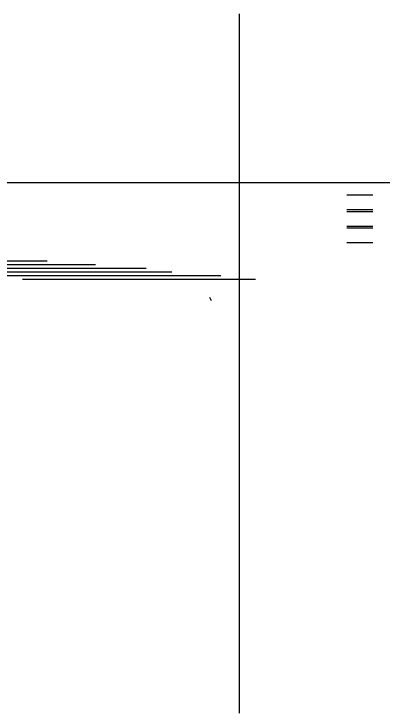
# Model space of a CAD drawing. Header units: inches. Extents: x -18171 to 1840, y 590 to 7454.
# Drawn here: x -10964 to -8544, y 602 to 5186 of the extents above; entities that cross this region are included whole.
import ezdxf

# ---------------------------------------------------------------- set-up
doc = ezdxf.new("R2010")
doc.units = ezdxf.units.IN
doc.header["$LTSCALE"] = 0.5
doc.header["$MEASUREMENT"] = 0
doc.layers.add('A-Elev-South', color=7, linetype='Continuous')
doc.layers.add('construction', color=160, linetype='Continuous')

msp = doc.modelspace()

# ---------------------------------------------------------------- linework, layer by layer
at = {"layer": 'A-Elev-South', "color": 7}
msp.add_line((-9488, 5185.7), (-9488, 602.4), dxfattribs=at)
at = {"layer": 'A-Elev-South', "color": 2, "ltscale": 0.1}
for p, q in [((-8610.6, 3997.3, -20590.3), (-8781.1, 3997.3, -20590.3)), ((-8610.6, 3997.3, -20590.3), (-8781.1, 3997.3, -20590.3)), ((-8610.6, 3901.3, -20590.3), (-8781.1, 3901.3, -20590.3)), ((-8610.6, 3889.3, -20590.3), (-8781.1, 3889.3, -20590.3)), ((-8610.6, 3793.3, -20590.3), (-8781.1, 3793.3, -20590.3)), ((-8610.6, 3781.3, -20590.3), (-8781.1, 3781.3, -20590.3)), ((-8610.6, 3685.3, -20590.3), (-8781.1, 3685.3, -20590.3))]:
    msp.add_line(p, q, dxfattribs=at)
at = {"layer": 'A-Elev-South', "color": 126}
for p, q in [((-10746.7, 3565.3, -5147.6), (-12101.6, 3565.3, -5147.6)), ((-10098.2, 3517.3, -5147.6), (-11769.5, 3517.3, -5147.6)), ((-9928.3, 3493.3, -5147.6), (-11603.5, 3493.3, -5147.6)), ((-9607.2, 3469.3, -5147.6), (-11324.4, 3469.3, -5147.6)), ((-9380.7, 3445.3, -5147.6), (-10908.8, 3445.3, -5147.6))]:
    msp.add_line(p, q, dxfattribs=at)
at = {"layer": 'A-Elev-South', "color": 252}
msp.add_line((-10429, 3541.3, -5147.6), (-11935.5, 3541.3, -5147.6), dxfattribs=at)
at = {"layer": 'A-Elev-South', "color": 253}
msp.add_line((-9669.4, 3305.1), (-9678.6, 3327.3), dxfattribs=at)
msp.add_line((-9669.4, 3305.1), (-9678.6, 3327.3), dxfattribs=at)
at = {"layer": 'construction'}
msp.add_line((-4789.7, 4078.6, 1302200.5), (-12035.8, 4078.6, 1302200.5), dxfattribs=at)

doc.saveas('drawing.dxf')
